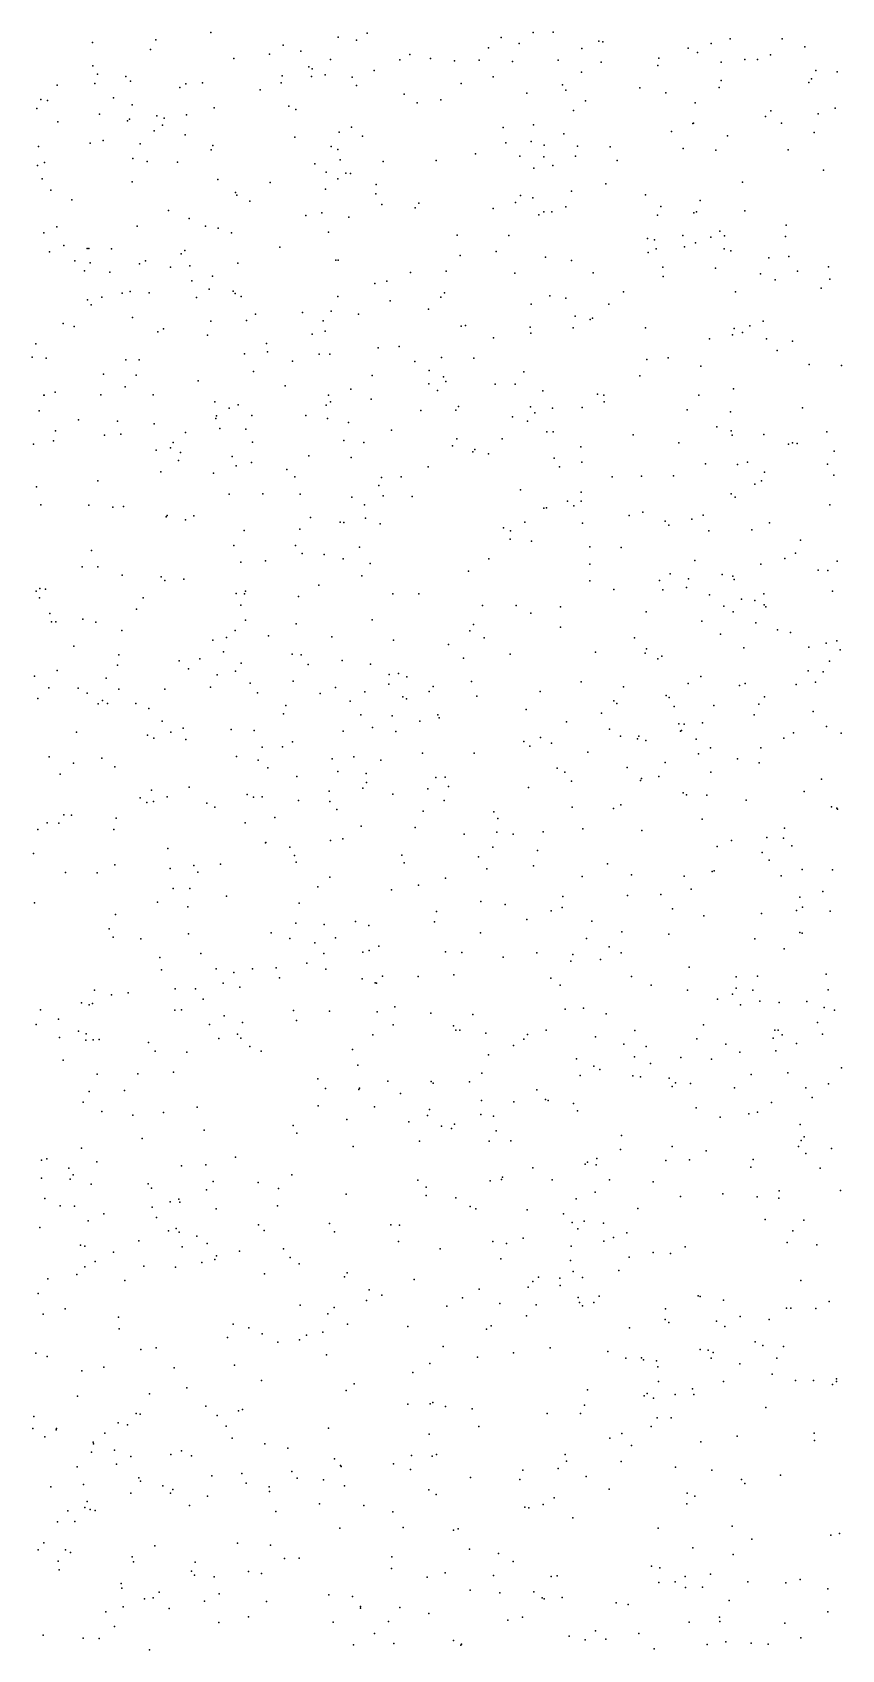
# Model space of a CAD drawing. Extents: x 2 to 99999, y 0 to 49999.
# Drawn here: x 56251 to 62499, y 37512 to 49996 of the extents above; entities that cross this region are included whole.
import ezdxf

# ---------------------------------------------------------------- set-up
doc = ezdxf.new("R2010")
doc.units = 0
doc.header["$MEASUREMENT"] = 0
doc.layers.add('points', color=50, linetype='Continuous')

msp = doc.modelspace()

# ---------------------------------------------------------------- linework, layer by layer
at = {"layer": 'points', "color": 3}
for p in [(57204, 49938, 77), (57629, 49995, 90), (58612, 49959, 97), (58754, 49936, 7), (58836, 49990, 74), (59870, 49956, 62), (60117, 49994, 64), (60271, 49996, 50), (61638, 49946, 94), (62041, 49946, 88), (56715, 49917, 53), (57163, 49862, 7), (58081, 49828, 9), (58188, 49897, 47), (58325, 49851, 23), (59166, 49825, 41), (59774, 49877, 62), (60009, 49909, 95), (60494, 49872, 66), (60625, 49928, 41), (60656, 49923, 53), (61315, 49874, 18), (61387, 49840, 75), (61492, 49909, 64), (61951, 49821, 22), (62216, 49884, 51), (56719, 49736, 82), (57807, 49795, 99), (58386, 49730, 20), (58411, 49713, 76), (58552, 49785, 46), (58891, 49702, 1), (59088, 49783, 7), (59324, 49794, 32), (59510, 49775, 47), (59702, 49781, 54), (59957, 49771, 70), (60310, 49781, 47), (60492, 49688, 56), (60642, 49766, 30), (61079, 49739, 69), (61089, 49796, 12), (61569, 49765, 27), (61751, 49785, 69), (61850, 49787, 28), (62301, 49700, 35), (62466, 49690, 33), (56443, 49587, 25), (56735, 49602, 78), (56754, 49673, 94), (56974, 49655, 12), (57009, 49620, 70), (57390, 49569, 95), (57436, 49598, 33), (57566, 49605, 59), (58172, 49605, 68), (58181, 49659, 98), (58407, 49654, 16), (58512, 49667, 85), (58721, 49649, 20), (58754, 49585, 88), (59563, 49602, 86), (59809, 49652, 5), (60343, 49590, 15), (60942, 49568, 38), (61555, 49570, 36), (61570, 49624, 89), (62245, 49609, 45), (62266, 49637, 72), (56318, 49477, 16), (56369, 49469, 53), (56878, 49490, 57), (57021, 49435, 0), (58009, 49551, 74), (59121, 49518, 79), (59222, 49452, 72), (59406, 49474, 81), (60069, 49526, 37), (60369, 49549, 94), (60521, 49468, 91), (61141, 49528, 91), (61369, 49451, 96), (56285, 49409, 78), (56770, 49365, 39), (56986, 49312, 10), (57001, 49326, 96), (57212, 49352, 93), (57270, 49334, 78), (57441, 49359, 6), (57656, 49414, 23), (58231, 49427, 34), (58285, 49400, 59), (60430, 49392, 39), (61911, 49345, 53), (61953, 49389, 75), (62318, 49366, 16), (62449, 49410, 50), (56448, 49304, 21), (57191, 49236, 86), (57257, 49280, 81), (57432, 49204, 20), (58277, 49187, 61), (58620, 49226, 96), (58716, 49264, 62), (58801, 49195, 52), (59887, 49262, 97), (60120, 49281, 40), (60354, 49213, 28), (61185, 49231, 34), (61351, 49293, 32), (61355, 49295, 49), (61618, 49196, 23), (62035, 49295, 42), (62287, 49222, 77), (56298, 49114, 1), (56697, 49140, 42), (56799, 49161, 37), (57085, 49136, 83), (57631, 49088, 32), (57646, 49123, 9), (58558, 49115, 55), (58609, 49091, 98), (59672, 49059, 98), (59907, 49143, 14), (60102, 49153, 7), (60202, 49124, 69), (60459, 49117, 100), (60711, 49113, 21), (61276, 49098, 85), (61527, 49085, 93), (62086, 49089, 32), (56292, 48968, 73), (56346, 48992, 6), (57027, 49022, 11), (57137, 48999, 24), (57371, 48994, 72), (58431, 48981, 46), (58628, 49011, 62), (58961, 49000, 54), (59370, 49007, 93), (60014, 49040, 33), (60124, 48947, 22), (60199, 49034, 55), (60270, 48968, 41), (60444, 49039, 6), (60767, 49007, 65), (56327, 48864, 12), (57021, 48843, 62), (57683, 48859, 30), (58088, 48837, 71), (58520, 48917, 35), (58611, 48866, 52), (58671, 48910, 17), (58708, 48905, 9), (58906, 48822, 60), (60679, 48827, 82), (61733, 48838, 60), (62360, 48932, 96), (56394, 48777, 69), (56556, 48702, 74), (57821, 48760, 87), (57829, 48740, 72), (57931, 48692, 32), (58514, 48784, 15), (58903, 48748, 71), (60020, 48736, 69), (60116, 48719, 2), (60414, 48769, 56), (60984, 48742, 94), (61406, 48699, 70), (57302, 48621, 79), (57463, 48560, 10), (58362, 48581, 7), (58486, 48602, 29), (58695, 48568, 75), (58950, 48668, 71), (59207, 48640, 11), (59236, 48676, 35), (59808, 48635, 59), (59981, 48683, 17), (60161, 48588, 82), (60201, 48611, 27), (60261, 48610, 22), (60371, 48648, 26), (61078, 48585, 62), (61103, 48652, 32), (61359, 48603, 32), (61379, 48610, 44), (61753, 48618, 13), (56341, 48448, 96), (56440, 48495, 62), (57061, 48500, 71), (57589, 48499, 52), (57687, 48485, 17), (57788, 48449, 77), (58537, 48453, 34), (61560, 48460, 32), (62071, 48507, 18), (56494, 48351, 85), (56675, 48327, 22), (56687, 48328, 7), (56863, 48326, 64), (57429, 48313, 80), (58161, 48337, 32), (59531, 48430, 69), (59931, 48427, 81), (61000, 48405, 53), (61054, 48393, 58), (61068, 48325, 65), (61272, 48428, 81), (61286, 48339, 57), (61371, 48371, 48), (61490, 48414, 64), (61592, 48325, 7), (61595, 48424, 12), (62067, 48419, 93), (56385, 48302, 27), (56580, 48233, 18), (56699, 48216, 59), (57079, 48210, 28), (57124, 48231, 60), (57401, 48285, 51), (57466, 48193, 70), (57837, 48215, 43), (58594, 48237, 48), (58613, 48237, 75), (59554, 48273, 40), (59832, 48303, 28), (60214, 48261, 98), (60415, 48235, 19), (61005, 48296, 90), (61643, 48308, 91), (61936, 48255, 14), (62091, 48266, 37), (62399, 48187, 18), (56653, 48155, 93), (56849, 48145, 25), (57318, 48182, 62), (57482, 48079, 42), (57642, 48113, 63), (58988, 48074, 55), (59172, 48143, 3), (59446, 48152, 2), (59976, 48138, 91), (60582, 48140, 17), (61119, 48182, 72), (61122, 48110, 66), (61525, 48175, 50), (61873, 48131, 5), (61986, 48086, 96), (62159, 48152, 88), (62407, 48090, 4), (56787, 47951, 72), (56946, 47982, 71), (57006, 47996, 32), (57153, 47986, 62), (57518, 47950, 23), (57617, 48014, 83), (57803, 47999, 41), (57817, 47979, 16), (57863, 47956, 65), (58611, 47956, 51), (58895, 48056, 43), (59406, 47951, 41), (59432, 47984, 6), (60246, 47961, 10), (60369, 47943, 53), (60814, 47992, 100), (61679, 47992, 50), (62340, 48020, 82), (56677, 47931, 50), (56705, 47893, 99), (57974, 47821, 80), (58338, 47834, 42), (58559, 47844, 50), (58770, 47821, 28), (59015, 47923, 84), (59311, 47859, 90), (60103, 47897, 75), (60701, 47898, 97), (56489, 47749, 96), (56574, 47725, 28), (57025, 47796, 82), (57265, 47708, 36), (57630, 47766, 18), (57905, 47772, 49), (58497, 47768, 33), (58513, 47690, 37), (59561, 47729, 5), (59595, 47733, 30), (60094, 47719, 37), (60427, 47714, 4), (60443, 47806, 10), (60557, 47780, 2), (60575, 47790, 36), (60984, 47716, 75), (61670, 47711, 73), (61791, 47731, 0), (61893, 47766, 16), (56277, 47591, 11), (57221, 47685, 91), (57604, 47658, 57), (58060, 47594, 48), (58411, 47666, 66), (59083, 47572, 16), (59812, 47638, 96), (60099, 47675, 85), (61479, 47629, 78), (61656, 47662, 27), (61734, 47678, 53), (61918, 47629, 76), (62120, 47613, 23), (56251, 47489, 27), (56359, 47480, 14), (56973, 47469, 74), (57077, 47468, 0), (57888, 47513, 18), (58067, 47529, 65), (58261, 47458, 57), (58465, 47511, 74), (58547, 47512, 56), (58920, 47561, 73), (59203, 47455, 51), (59411, 47487, 40), (59661, 47481, 46), (60995, 47471, 3), (61161, 47484, 62), (62002, 47540, 15), (56801, 47357, 95), (57052, 47350, 10), (57960, 47379, 40), (58875, 47347, 18), (59316, 47385, 51), (59425, 47338, 62), (60045, 47376, 92), (60942, 47344, 38), (61413, 47419, 61), (62249, 47431, 32), (62499, 47423, 61), (56341, 47194, 55), (56343, 47194, 30), (56427, 47219, 95), (56781, 47199, 45), (56967, 47259, 62), (57185, 47198, 45), (57531, 47306, 5), (58202, 47268, 19), (58537, 47196, 29), (58711, 47241, 36), (59312, 47283, 88), (59379, 47231, 86), (59443, 47301, 49), (59825, 47279, 95), (59980, 47280, 90), (60192, 47228, 70), (60614, 47204, 54), (60663, 47195, 4), (61396, 47194, 74), (61665, 47245, 20), (56305, 47075, 66), (57661, 47143, 96), (57770, 47095, 80), (57841, 47121, 98), (58520, 47118, 84), (58554, 47143, 84), (58866, 47165, 27), (59250, 47076, 45), (59522, 47079, 20), (59541, 47108, 29), (60097, 47104, 87), (60268, 47095, 93), (60495, 47101, 28), (60667, 47145, 18), (61308, 47082, 6), (61640, 47066, 37), (62196, 47098, 25), (56608, 47006, 43), (56908, 46994, 20), (57191, 46975, 94), (57668, 47014, 83), (57673, 47037, 41), (57699, 46938, 28), (57946, 47038, 11), (58363, 47038, 37), (58530, 47015, 76), (58691, 46984, 44), (59959, 47028, 64), (60074, 46994, 68), (60130, 47059, 60), (61535, 46950, 52), (56261, 46818, 38), (56414, 46843, 71), (56430, 46921, 14), (56809, 46887, 67), (56934, 46894, 76), (57339, 46829, 83), (57435, 46906, 52), (57900, 46932, 48), (57952, 46833, 5), (58656, 46845, 67), (58810, 46830, 44), (59024, 46925, 24), (59528, 46858, 20), (59878, 46859, 34), (60223, 46911, 2), (60273, 46912, 33), (60890, 46890, 7), (61243, 46827, 19), (61647, 46919, 75), (61653, 46887, 39), (61898, 46891, 19), (62090, 46816, 94), (62121, 46828, 76), (62155, 46822, 94), (62386, 46911, 13), (57206, 46771, 48), (57318, 46789, 96), (57380, 46692, 30), (57394, 46752, 43), (57794, 46722, 54), (58386, 46726, 80), (58714, 46714, 45), (59496, 46803, 23), (59651, 46757, 39), (59668, 46775, 72), (59772, 46743, 17), (60279, 46708, 91), (60485, 46796, 80), (62441, 46763, 16), (57244, 46604, 3), (57650, 46592, 99), (57824, 46651, 50), (57944, 46676, 96), (58216, 46622, 39), (58279, 46564, 84), (59100, 46564, 61), (59306, 46642, 76), (60320, 46642, 64), (60494, 46679, 48), (60728, 46564, 65), (60955, 46571, 1), (61202, 46573, 91), (61447, 46666, 65), (61695, 46661, 20), (61772, 46677, 98), (61903, 46600, 12), (62391, 46663, 29), (62439, 46579, 17), (56284, 46489, 20), (56757, 46535, 100), (58927, 46497, 57), (58946, 46560, 74), (60021, 46465, 54), (60488, 46447, 40), (61829, 46508, 42), (61880, 46534, 2), (56318, 46349, 5), (56687, 46345, 48), (56873, 46331, 51), (56954, 46335, 49), (57772, 46432, 36), (58032, 46434, 32), (58320, 46430, 46), (58718, 46407, 52), (58815, 46350, 24), (58961, 46417, 75), (59183, 46412, 79), (60199, 46322, 50), (60222, 46326, 64), (60384, 46377, 6), (60431, 46342, 93), (60489, 46377, 27), (61646, 46434, 73), (61677, 46407, 70), (62408, 46350, 16), (57285, 46255, 95), (57293, 46266, 41), (57435, 46233, 22), (57497, 46263, 58), (58400, 46252, 4), (58629, 46215, 1), (58656, 46212, 48), (58823, 46246, 45), (58936, 46203, 68), (60054, 46215, 99), (60498, 46208, 94), (60860, 46266, 22), (60964, 46291, 22), (61138, 46222, 15), (61165, 46191, 67), (61342, 46238, 26), (61430, 46270, 15), (61942, 46210, 31), (57887, 46151, 52), (58316, 46161, 22), (59889, 46172, 20), (59940, 46083, 41), (59942, 46149, 5), (60106, 46068, 27), (61474, 46149, 94), (61807, 46156, 51), (62181, 46075, 57), (56708, 45997, 76), (57807, 46034, 12), (58283, 46036, 81), (58334, 45972, 20), (58505, 45966, 40), (58777, 46022, 65), (60556, 46025, 22), (60796, 46020, 74), (62144, 45975, 3), (56635, 45870, 9), (56758, 45869, 93), (57862, 45905, 19), (58051, 45916, 91), (58651, 45933, 99), (58860, 45895, 59), (59618, 45838, 61), (59776, 45933, 97), (60555, 45890, 22), (61176, 45815, 32), (61367, 45918, 33), (61875, 45891, 55), (62062, 45934, 38), (62319, 45844, 34), (62392, 45841, 70), (62464, 45913, 36), (56309, 45703, 7), (56353, 45698, 78), (56946, 45807, 30), (57246, 45792, 7), (57275, 45764, 68), (57421, 45774, 75), (58463, 45729, 30), (58795, 45802, 21), (60555, 45763, 62), (60740, 45694, 26), (61093, 45764, 50), (61119, 45693, 71), (61302, 45710, 38), (61316, 45778, 38), (61578, 45810, 14), (61659, 45798, 95), (61669, 45773, 50), (56282, 45682, 82), (56307, 45630, 30), (57108, 45630, 54), (57824, 45664, 16), (57860, 45574, 31), (57890, 45663, 62), (57898, 45682, 93), (58307, 45640, 38), (59035, 45661, 100), (59234, 45661, 83), (59727, 45572, 92), (59986, 45572, 9), (61480, 45654, 91), (61591, 45567, 84), (61727, 45620, 24), (61829, 45610, 65), (61899, 45662, 0), (61900, 45576, 54), (62430, 45683, 43), (56387, 45511, 26), (56400, 45445, 31), (56433, 45447, 21), (56640, 45466, 67), (56741, 45442, 62), (57055, 45543, 46), (57897, 45459, 48), (58874, 45461, 49), (60100, 45512, 54), (60329, 45562, 66), (60991, 45522, 57), (61420, 45451, 50), (61662, 45523, 69), (61915, 45561, 41), (56942, 45378, 12), (57749, 45324, 62), (57816, 45378, 94), (58074, 45337, 56), (58289, 45429, 20), (58564, 45330, 94), (59629, 45376, 2), (59658, 45425, 20), (59740, 45321, 93), (60328, 45405, 83), (60899, 45322, 19), (61564, 45350, 81), (61838, 45437, 55), (62003, 45383, 25), (62105, 45363, 88), (56571, 45258, 56), (56920, 45192, 46), (57646, 45304, 43), (57727, 45213, 40), (58258, 45195, 31), (58326, 45190, 19), (59040, 45305, 84), (59464, 45271, 45), (59941, 45195, 52), (60600, 45212, 34), (60982, 45203, 1), (60993, 45237, 55), (61744, 45246, 88), (62246, 45250, 76), (62380, 45280, 84), (62463, 45299, 90), (62487, 45229, 5), (56444, 45069, 33), (56908, 45110, 56), (57385, 45144, 46), (57458, 45082, 29), (57544, 45159, 31), (57821, 45064, 26), (57864, 45127, 12), (58380, 45117, 13), (58642, 45148, 49), (58863, 45120, 89), (59580, 45165, 60), (61080, 45161, 17), (61110, 45181, 25), (62240, 45067, 25), (62405, 45143, 22), (56267, 45026, 94), (56821, 45011, 3), (57627, 44941, 30), (57679, 45036, 29), (57933, 44972, 81), (58264, 44989, 86), (58593, 44940, 100), (59003, 44965, 34), (59005, 45038, 61), (59078, 45046, 8), (59143, 45022, 2), (59347, 44947, 93), (59643, 44984, 31), (60488, 44982, 75), (60814, 44945, 50), (61314, 44970, 36), (61413, 45025, 19), (61712, 44955, 68), (61755, 44970, 92), (62147, 44962, 78), (62297, 44980, 31), (62357, 45060, 93), (56293, 44854, 65), (56379, 44936, 93), (56606, 44933, 70), (56675, 44894, 73), (56792, 44838, 6), (56831, 44816, 100), (56918, 44927, 71), (57051, 44815, 36), (57273, 44925, 3), (57989, 44897, 25), (58473, 44893, 56), (58705, 44834, 54), (58817, 44905, 43), (59112, 44868, 75), (59139, 44851, 16), (59316, 44907, 5), (59683, 44872, 17), (60173, 44909, 46), (60740, 44835, 37), (60764, 44816, 1), (61144, 44876, 54), (61169, 44862, 91), (61904, 44868, 12), (56760, 44813, 13), (57151, 44777, 63), (58190, 44735, 99), (58208, 44799, 39), (58787, 44727, 94), (59030, 44719, 95), (59381, 44728, 1), (59392, 44704, 96), (60064, 44768, 32), (60645, 44742, 76), (61206, 44793, 95), (61512, 44801, 38), (61824, 44727, 22), (61859, 44810, 62), (62279, 44754, 22), (56591, 44595, 30), (57140, 44571, 76), (57253, 44679, 21), (57321, 44594, 92), (57416, 44625, 15), (57787, 44614, 93), (57964, 44608, 39), (58651, 44603, 33), (58878, 44629, 93), (59057, 44599, 66), (59244, 44679, 16), (60374, 44673, 36), (60707, 44617, 61), (61242, 44658, 60), (61254, 44603, 31), (61263, 44608, 39), (61284, 44657, 25), (61425, 44665, 87), (62127, 44589, 37), (62383, 44639, 15), (62496, 44586, 23), (57188, 44547, 96), (57437, 44537, 58), (58026, 44479, 62), (58183, 44482, 18), (58261, 44520, 50), (60046, 44521, 40), (60091, 44486, 14), (60174, 44552, 74), (60259, 44508, 17), (60793, 44564, 77), (60922, 44543, 76), (60934, 44564, 48), (60988, 44531, 65), (61375, 44540, 33), (61487, 44474, 97), (61876, 44473, 1), (62054, 44547, 88), (56382, 44405, 76), (56568, 44354, 80), (56787, 44393, 21), (56888, 44327, 82), (57827, 44406, 0), (57994, 44377, 9), (58070, 44320, 37), (58567, 44387, 73), (58734, 44404, 6), (58942, 44377, 13), (59264, 44432, 66), (59662, 44431, 47), (60302, 44316, 46), (60540, 44439, 3), (60844, 44322, 17), (61136, 44360, 34), (61394, 44426, 27), (61695, 44387, 27), (61863, 44357, 30), (56467, 44271, 84), (58294, 44251, 18), (58610, 44291, 92), (58829, 44276, 33), (58831, 44205, 59), (59366, 44244, 91), (59439, 44246, 12), (60363, 44285, 62), (60415, 44215, 19), (60947, 44222, 74), (60954, 44237, 79), (61087, 44251, 51), (61489, 44286, 16), (62344, 44232, 78), (57083, 44086, 69), (57171, 44147, 1), (57292, 44094, 68), (57463, 44170, 61), (57911, 44114, 91), (57960, 44093, 43), (58025, 44094, 92), (58306, 44067, 74), (58544, 44138, 89), (58804, 44162, 51), (59034, 44116, 41), (59305, 44158, 83), (59430, 44067, 62), (59464, 44176, 78), (60081, 44168, 62), (61277, 44127, 91), (61302, 44111, 16), (61459, 44107, 77), (61762, 44069, 96), (62211, 44137, 69), (56495, 43955, 87), (56553, 43954, 90), (57134, 44052, 51), (57187, 44058, 28), (57598, 44047, 3), (57661, 44014, 3), (58548, 44059, 46), (58601, 43997, 92), (59269, 43984, 76), (59813, 43978, 28), (60420, 44016, 5), (60737, 44005, 70), (60794, 44033, 15), (62420, 44018, 62), (62463, 44007, 52), (62467, 44001, 85), (56295, 43843, 45), (56367, 43895, 15), (56455, 43891, 42), (56880, 43844, 24), (56898, 43930, 56), (57895, 43895, 18), (58124, 43935, 88), (58790, 43868, 54), (59206, 43858, 97), (59837, 43823, 90), (59845, 43929, 41), (60195, 43824, 43), (60502, 43848, 61), (60958, 43835, 94), (61422, 43922, 27), (62058, 43854, 18), (57298, 43697, 20), (58052, 43741, 12), (58053, 43742, 3), (58238, 43706, 45), (58553, 43757, 18), (58648, 43772, 53), (59585, 43807, 35), (59807, 43706, 11), (59964, 43808, 2), (61538, 43712, 55), (61648, 43757, 78), (61923, 43782, 25), (62050, 43777, 27), (62115, 43717, 98), (56260, 43658, 45), (56889, 43570, 75), (57705, 43576, 76), (58276, 43642, 0), (58289, 43590, 100), (59104, 43646, 48), (59122, 43585, 86), (59695, 43632, 83), (60151, 43682, 100), (60691, 43578, 89), (61885, 43666, 55), (61939, 43605, 45), (56508, 43511, 61), (56752, 43509, 97), (57315, 43542, 19), (57499, 43565, 35), (57530, 43513, 37), (58548, 43474, 47), (59442, 43468, 71), (59760, 43539, 52), (60121, 43562, 37), (60496, 43480, 55), (60876, 43494, 37), (61284, 43482, 64), (61500, 43519, 58), (61515, 43523, 62), (62032, 43486, 12), (62195, 43533, 47), (62428, 43532, 93), (57338, 43387, 63), (57467, 43387, 22), (57749, 43329, 95), (58456, 43401, 12), (59023, 43378, 5), (59233, 43412, 65), (60348, 43326, 53), (60846, 43334, 39), (61104, 43340, 49), (61338, 43383, 87), (62177, 43320, 56), (62355, 43365, 78), (56268, 43277, 62), (57217, 43282, 90), (57451, 43245, 90), (58312, 43274, 92), (59371, 43210, 56), (59714, 43288, 4), (59902, 43263, 91), (60256, 43214, 19), (60342, 43241, 33), (61193, 43231, 49), (61880, 43195, 36), (62151, 43217, 13), (62196, 43244, 33), (62411, 43213, 61), (56844, 43077, 38), (56894, 43187, 65), (58286, 43119, 30), (58503, 43110, 37), (58745, 43133, 2), (58848, 43102, 60), (59357, 43131, 31), (60068, 43149, 47), (60570, 43136, 86), (61435, 43177, 22), (56876, 43013, 7), (57089, 42999, 64), (57456, 43037, 72), (58096, 43046, 88), (58239, 43002, 12), (58432, 42968, 78), (58593, 43006, 97), (59710, 43046, 52), (60530, 43002, 91), (60803, 43052, 38), (61166, 43034, 46), (61828, 42998, 35), (62177, 43048, 58), (62195, 43043, 77), (57235, 42854, 53), (57551, 42885, 60), (58502, 42887, 71), (58803, 42895, 50), (58852, 42910, 53), (58926, 42942, 30), (59441, 42898, 46), (59566, 42894, 62), (59885, 42857, 39), (60146, 42892, 50), (60408, 42827, 15), (60424, 42877, 11), (60637, 42840, 73), (60704, 42937, 99), (60797, 42891, 74), (62055, 42923, 18), (57248, 42760, 50), (57671, 42767, 48), (57806, 42740, 75), (57952, 42767, 78), (58133, 42775, 94), (58159, 42698, 7), (58370, 42812, 40), (58517, 42765, 37), (58955, 42711, 79), (59229, 42708, 24), (59506, 42722, 77), (60253, 42695, 69), (60877, 42709, 90), (61321, 42781, 87), (61686, 42705, 80), (61851, 42712, 21), (62381, 42727, 98), (56731, 42602, 38), (56992, 42582, 60), (57354, 42614, 18), (57510, 42614, 63), (57725, 42656, 82), (57853, 42626, 41), (58797, 42689, 3), (58899, 42659, 76), (58909, 42658, 25), (60327, 42641, 49), (61028, 42641, 40), (61310, 42604, 13), (61657, 42572, 38), (61686, 42617, 48), (61814, 42603, 66), (62396, 42605, 24), (56314, 42451, 95), (56632, 42504, 11), (56690, 42490, 88), (56717, 42499, 28), (56863, 42567, 10), (57351, 42449, 43), (57402, 42450, 17), (57570, 42534, 16), (58268, 42446, 26), (59049, 42473, 72), (60364, 42457, 80), (60506, 42465, 60), (61540, 42532, 99), (61718, 42489, 16), (61869, 42517, 52), (62017, 42508, 52), (62231, 42514, 50), (62365, 42469, 97), (62444, 42448, 91), (56281, 42337, 39), (56454, 42378, 97), (57620, 42339, 100), (57732, 42405, 98), (57874, 42354, 41), (58291, 42368, 74), (58546, 42441, 47), (58913, 42435, 76), (59036, 42334, 58), (59327, 42426, 42), (59504, 42327, 85), (59651, 42416, 43), (60682, 42421, 48), (61433, 42336, 92), (62313, 42354, 38), (56461, 42237, 99), (56608, 42287, 83), (56664, 42218, 59), (56668, 42266, 54), (56721, 42219, 57), (56766, 42222, 4), (57149, 42200, 71), (57691, 42230, 88), (57836, 42263, 15), (57861, 42233, 71), (58880, 42257, 4), (59522, 42294, 39), (59551, 42294, 15), (59752, 42271, 38), (60046, 42224, 83), (60074, 42261, 99), (60218, 42293, 40), (60600, 42242, 75), (60903, 42292, 39), (61382, 42227, 56), (61970, 42233, 87), (61983, 42294, 0), (62009, 42293, 50), (62039, 42259, 28), (62352, 42263, 15), (57199, 42132, 51), (57445, 42123, 10), (57931, 42167, 97), (58018, 42132, 60), (58723, 42144, 85), (59774, 42104, 25), (59965, 42176, 43), (60452, 42072, 50), (60817, 42187, 93), (60900, 42087, 86), (60990, 42168, 49), (61258, 42082, 43), (61495, 42070, 6), (61604, 42186, 36), (61713, 42124, 14), (61990, 42134, 79), (62152, 42192, 64), (56489, 42062, 63), (56753, 41954, 51), (57066, 41956, 77), (57341, 41971, 62), (58764, 42023, 89), (59721, 41961, 35), (60481, 41945, 69), (60587, 42016, 61), (60633, 41990, 3), (61023, 42037, 6), (61800, 41952, 18), (62084, 41964, 93), (62497, 42003, 71), (56689, 41820, 87), (56964, 41829, 28), (58455, 41919, 50), (58514, 41845, 30), (58771, 41837, 77), (58777, 41847, 38), (58997, 41900, 35), (59330, 41898, 100), (59346, 41885, 64), (59626, 41894, 88), (60145, 41834, 67), (60886, 41942, 19), (60947, 41935, 91), (61167, 41924, 80), (61192, 41860, 78), (61216, 41887, 95), (61332, 41882, 54), (61673, 41850, 2), (62224, 41850, 63), (62399, 41881, 29), (56644, 41739, 0), (57525, 41699, 84), (58457, 41711, 25), (58893, 41702, 2), (59094, 41805, 87), (59719, 41750, 20), (59969, 41742, 60), (60214, 41758, 56), (60234, 41751, 10), (60429, 41729, 57), (61375, 41695, 44), (61958, 41736, 10), (62272, 41773, 67), (56788, 41665, 51), (57028, 41637, 67), (57263, 41659, 68), (58680, 41604, 10), (59157, 41587, 87), (59303, 41635, 42), (59317, 41682, 15), (59715, 41644, 49), (59811, 41629, 86), (60459, 41671, 43), (61562, 41623, 92), (61784, 41649, 42), (61849, 41661, 35), (57099, 41458, 20), (57577, 41521, 56), (58264, 41558, 1), (58294, 41500, 17), (59410, 41552, 58), (59487, 41535, 53), (59510, 41569, 97), (59831, 41516, 30), (60799, 41480, 41), (62179, 41566, 69), (62211, 41471, 16), (56630, 41382, 55), (58729, 41396, 8), (59240, 41436, 82), (59777, 41436, 33), (59945, 41440, 40), (60793, 41372, 55), (61191, 41395, 6), (61453, 41362, 46), (62165, 41396, 87), (62186, 41443, 24), (62222, 41341, 67), (62422, 41381, 1), (56323, 41290, 53), (56364, 41302, 64), (56534, 41228, 67), (56748, 41279, 18), (57402, 41247, 78), (57592, 41254, 46), (57821, 41314, 45), (60116, 41231, 88), (60520, 41260, 92), (60536, 41275, 25), (60603, 41255, 65), (60609, 41304, 71), (61142, 41289, 70), (61324, 41292, 52), (61797, 41237, 87), (61816, 41295, 16), (62333, 41230, 86), (56321, 41152, 18), (56544, 41145, 25), (56566, 41177, 12), (56706, 41106, 28), (57145, 41108, 85), (57172, 41074, 19), (57647, 41126, 69), (57994, 41117, 35), (58153, 41071, 17), (58254, 41177, 100), (59228, 41136, 96), (59292, 41083, 51), (59786, 41131, 16), (59874, 41141, 31), (59880, 41159, 75), (60265, 41140, 75), (60706, 41139, 45), (61044, 41124, 71), (56347, 40994, 22), (57316, 40969, 29), (57382, 40989, 83), (57391, 40967, 72), (57597, 41062, 81), (58675, 41029, 13), (59292, 41017, 67), (59521, 40999, 40), (60449, 40992, 80), (60596, 41044, 90), (61255, 41011, 42), (61581, 41032, 7), (61848, 41008, 98), (62015, 40997, 22), (62017, 41055, 22), (62491, 41057, 51), (56466, 40939, 74), (56576, 40935, 2), (56682, 40823, 53), (56803, 40876, 5), (57177, 40927, 91), (57209, 40847, 19), (57671, 40914, 26), (58143, 40939, 81), (59632, 40933, 45), (59674, 40915, 21), (60072, 40906, 98), (60352, 40876, 82), (60925, 40917, 8), (61910, 40832, 14), (62207, 40828, 62), (56310, 40770, 22), (57303, 40745, 17), (57361, 40764, 23), (57385, 40735, 78), (57520, 40704, 23), (57998, 40792, 39), (58042, 40748, 94), (58546, 40803, 77), (58585, 40737, 75), (59018, 40792, 87), (59087, 40789, 63), (60418, 40810, 72), (60462, 40761, 8), (60512, 40819, 15), (60661, 40804, 7), (60840, 40730, 57), (62122, 40744, 76), (56622, 40634, 43), (56656, 40626, 65), (56877, 40581, 60), (57073, 40669, 35), (57408, 40622, 51), (57602, 40647, 52), (57850, 40587, 88), (58190, 40606, 40), (59079, 40664, 25), (59401, 40606, 2), (59807, 40663, 32), (59911, 40647, 33), (60041, 40688, 44), (60410, 40627, 72), (60664, 40666, 33), (60739, 40693, 89), (61043, 40578, 34), (61290, 40621, 13), (62079, 40656, 79), (62307, 40636, 8), (56656, 40468, 72), (56736, 40509, 22), (57111, 40473, 13), (57356, 40465, 98), (57561, 40500, 14), (57659, 40524, 69), (57672, 40551, 48), (58242, 40540, 79), (58310, 40490, 89), (59868, 40530, 55), (60405, 40517, 62), (60860, 40543, 15), (61179, 40569, 100), (56371, 40375, 7), (56594, 40408, 24), (56966, 40362, 74), (58043, 40412, 46), (58660, 40391, 43), (58682, 40422, 32), (59199, 40369, 71), (60116, 40353, 38), (60158, 40388, 41), (60323, 40381, 13), (60326, 40323, 27), (60426, 40432, 6), (60498, 40386, 98), (60778, 40440, 30), (62184, 40362, 38), (56297, 40262, 33), (58830, 40208, 6), (58851, 40290, 41), (58949, 40248, 49), (59572, 40229, 31), (59702, 40295, 85), (60078, 40310, 26), (60464, 40230, 17), (60628, 40241, 95), (61392, 40243, 54), (61406, 40239, 54), (61587, 40210, 63), (62404, 40200, 78), (56334, 40101, 35), (56505, 40144, 92), (56917, 40079, 43), (58319, 40172, 1), (58532, 40104, 31), (58582, 40153, 23), (59451, 40164, 38), (59860, 40185, 41), (60066, 40089, 92), (60140, 40175, 43), (60475, 40191, 40), (60498, 40167, 85), (60585, 40191, 58), (61140, 40144, 95), (61715, 40083, 52), (62074, 40148, 89), (62108, 40149, 7), (62300, 40146, 31), (56922, 39989, 26), (57803, 40026, 89), (57923, 39997, 94), (58026, 39950, 37), (58495, 39963, 83), (58685, 40026, 99), (59151, 40007, 81), (59757, 39987, 14), (59793, 40013, 63), (60861, 39996, 60), (61136, 40062, 48), (61166, 40038, 53), (61533, 40047, 13), (61598, 40006, 25), (61941, 40062, 5), (57090, 39830, 43), (57208, 39843, 29), (57759, 39922, 22), (58147, 39885, 73), (58313, 39904, 66), (58367, 39941, 10), (59422, 39852, 58), (60250, 39843, 95), (61406, 39829, 88), (61468, 39825, 37), (61831, 39888, 22), (61892, 39860, 12), (62050, 39852, 63), (56277, 39802, 85), (56366, 39774, 48), (57811, 39708, 16), (58522, 39789, 43), (59319, 39720, 12), (59688, 39769, 31), (59966, 39803, 36), (60694, 39814, 75), (60834, 39762, 51), (60955, 39766, 75), (60970, 39750, 91), (61071, 39741, 23), (61491, 39762, 96), (61508, 39807, 14), (61713, 39718, 39), (61999, 39763, 86), (56633, 39664, 76), (56802, 39694, 67), (57345, 39689, 11), (58021, 39589, 58), (59190, 39652, 42), (61080, 39696, 27), (61086, 39583, 23), (61587, 39582, 77), (61964, 39639, 41), (62144, 39591, 83), (62283, 39591, 72), (62459, 39603, 35), (62460, 39582, 25), (56600, 39468, 59), (57157, 39488, 66), (57445, 39534, 40), (58673, 39512, 37), (58735, 39563, 47), (60538, 39519, 50), (60976, 39471, 88), (60997, 39489, 55), (61047, 39453, 66), (61214, 39482, 31), (61347, 39525, 12), (61359, 39482, 62), (62430, 39560, 63), (57054, 39335, 41), (57084, 39331, 40), (57592, 39391, 47), (57842, 39357, 36), (57875, 39365, 15), (59151, 39406, 45), (59323, 39409, 28), (59344, 39421, 58), (59441, 39390, 91), (59648, 39372, 68), (60226, 39336, 38), (60482, 39336, 72), (60515, 39400, 51), (61915, 39382, 30), (56254, 39219, 98), (56263, 39313, 36), (56436, 39209, 35), (56438, 39220, 76), (56913, 39264, 73), (56986, 39247, 14), (57677, 39319, 42), (57747, 39237, 96), (58539, 39223, 15), (59699, 39235, 12), (61029, 39236, 28), (61076, 39301, 76), (61184, 39303, 98), (56347, 39155, 7), (56720, 39113, 8), (56724, 39101, 25), (56811, 39183, 66), (57793, 39145, 9), (58047, 39100, 9), (59314, 39176, 60), (60710, 39146, 8), (60803, 39182, 42), (60876, 39087, 66), (61412, 39116, 15), (61692, 39160, 9), (62286, 39183, 96), (62290, 39126, 69), (56707, 39037, 17), (56885, 39051, 47), (57011, 39004, 48), (57320, 39019, 82), (57403, 39047, 37), (57480, 39008, 98), (58225, 39067, 34), (58583, 38986, 35), (59179, 39012, 58), (59337, 39005, 34), (59372, 39018, 62), (60364, 39019, 33), (60376, 38967, 12), (60796, 38966, 25), (56598, 38924, 4), (56902, 38944, 37), (57073, 38839, 38), (57638, 38854, 36), (57868, 38873, 29), (58254, 38888, 83), (58297, 38835, 35), (58500, 38824, 3), (58631, 38935, 42), (58636, 38927, 40), (59039, 38947, 37), (59170, 38904, 34), (59633, 38840, 29), (60015, 38827, 75), (60038, 38898, 24), (60312, 38910, 55), (60528, 38849, 23), (61217, 38922, 96), (61498, 38897, 39), (61725, 38825, 20), (62026, 38859, 78), (56395, 38770, 66), (56646, 38786, 49), (57011, 38721, 2), (57087, 38812, 80), (57259, 38777, 61), (57318, 38721, 97), (57337, 38749, 3), (57903, 38797, 18), (58080, 38769, 48), (58083, 38734, 93), (58660, 38778, 93), (59313, 38745, 89), (59369, 38711, 78), (60705, 38750, 28), (61307, 38720, 93), (61753, 38796, 79), (56525, 38584, 30), (56657, 38609, 4), (56674, 38655, 20), (56699, 38595, 54), (56737, 38586, 74), (57465, 38625, 72), (57603, 38698, 82), (58132, 38580, 98), (58468, 38638, 23), (58810, 38626, 68), (59035, 38575, 60), (60053, 38612, 17), (60084, 38608, 80), (60194, 38634, 28), (60281, 38684, 7), (61305, 38638, 70), (61365, 38698, 71), (56445, 38499, 65), (56580, 38502, 14), (58626, 38451, 48), (59114, 38455, 57), (60424, 38531, 31), (61084, 38449, 39), (61655, 38466, 40), (56340, 38337, 84), (57834, 38334, 13), (59504, 38434, 70), (59539, 38446, 57), (61807, 38365, 97), (62415, 38395, 91), (62482, 38408, 7), (56297, 38284, 3), (56508, 38284, 13), (56545, 38262, 29), (57022, 38229, 72), (57197, 38314, 2), (58091, 38319, 79), (58199, 38216, 79), (58310, 38219, 63), (59027, 38228, 42), (59627, 38287, 31), (59849, 38255, 28), (61351, 38298, 41), (61661, 38247, 11), (56451, 38195, 91), (56459, 38129, 13), (57032, 38190, 70), (57479, 38119, 60), (57503, 38087, 68), (57508, 38189, 56), (57656, 38074, 65), (57921, 38115, 70), (58020, 38099, 32), (59024, 38139, 63), (59439, 38106, 66), (59812, 38086, 53), (59963, 38193, 7), (60258, 38076, 4), (60304, 38083, 8), (61031, 38157, 31), (61096, 38143, 15), (61292, 38077, 84), (61486, 38094, 92), (56937, 38024, 11), (56941, 37986, 70), (57230, 37955, 36), (59299, 38071, 92), (59631, 37972, 27), (59861, 37952, 38), (60124, 37959, 31), (61088, 38032, 43), (61215, 38036, 64), (61295, 37993, 15), (61425, 37996, 80), (61774, 38036, 59), (62068, 38027, 33), (62178, 38054, 23), (62392, 37981, 51), (56952, 37842, 4), (57116, 37905, 4), (57183, 37912, 53), (57308, 37829, 22), (57581, 37886, 42), (57693, 37943, 1), (58060, 37884, 21), (58541, 37936, 76), (58722, 37923, 36), (58785, 37832, 10), (58786, 37845, 4), (59088, 37837, 85), (60188, 37913, 27), (60204, 37905, 59), (60342, 37916, 17), (60759, 37874, 55), (60852, 37860, 17), (61631, 37892, 24), (56819, 37804, 68), (57691, 37721, 9), (57919, 37765, 70), (58575, 37725, 57), (59002, 37729, 94), (59313, 37791, 54), (59921, 37740, 31), (60036, 37762, 80), (61321, 37724, 39), (61556, 37764, 44), (61560, 37730, 6), (62060, 37717, 61), (62392, 37805, 98), (56336, 37624, 18), (56644, 37602, 28), (56767, 37599, 31), (56886, 37690, 45), (58892, 37636, 56), (59503, 37583, 50), (60395, 37616, 62), (60518, 37589, 50), (60599, 37657, 21), (60678, 37594, 73), (60934, 37638, 29), (62184, 37603, 90), (57156, 37512, 10), (58730, 37549, 29), (59043, 37560, 25), (59560, 37548, 35), (59564, 37554, 60), (61053, 37519, 71), (61462, 37552, 5), (61605, 37572, 57), (61802, 37563, 80), (61931, 37556, 29)]:
    msp.add_point(p, dxfattribs=at)

doc.saveas('drawing.dxf')
